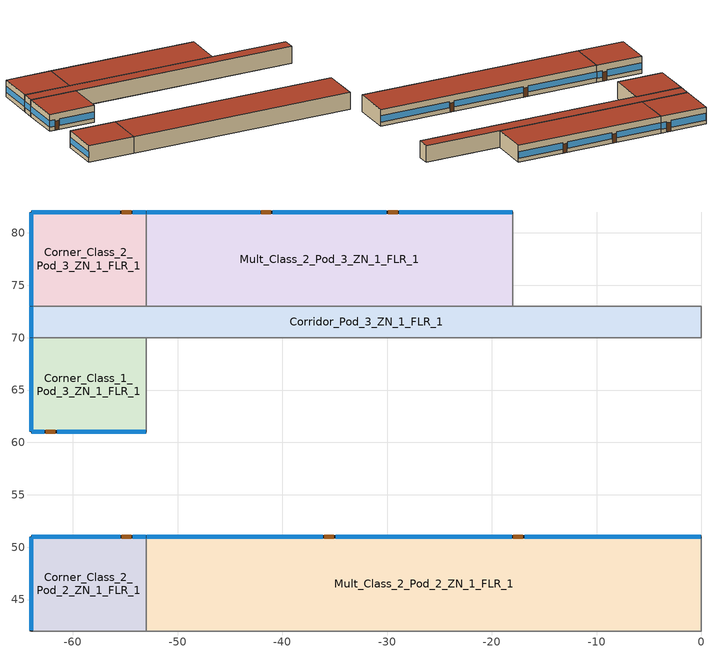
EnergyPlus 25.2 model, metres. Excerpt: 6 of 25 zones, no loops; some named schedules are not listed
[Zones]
Corner_Class_2_Pod_2_ZN_1_FLR_1
 floor ground (Corner_Class_2_Pod_2_ZN_1_FLR_1_Floor_Ffactor): -64,51 -53,51 -53,42 -64,42 z0
 wall outside (nonres_ext_wall_grd): -53,51 -64,51 -64,42 z0:4
 wall to Corridor_Pod_2_ZN_1_FLR_1 (int_wall): -64,42 -53,42 z0:4
 wall to Mult_Class_2_Pod_2_ZN_1_FLR_1 (int_wall): -53,42 -53,51 z0:4
 window (NonresWindow_U_0.369_SHGC_0.357): -64,50.95 -64,42.05 z1.1:2.52; -53.05,51 -54.27,51 / -55.49,51 -63.95,51 z0.92:2.51
 door (Swinging Door_con): -54.45,51 -55.36,51 z0:2.13
 roof outside (nonres_roof): -64,42 -53,42 -53,51 -64,51 z4
Mult_Class_2_Pod_2_ZN_1_FLR_1
 floor ground (Mult_Class_2_Pod_2_ZN_1_FLR_1_Floor_Ffactor): -53,51 0,51 0,42 -53,42 z0
 wall outside (nonres_ext_wall_grd): 0,51 -53,51 z0:4
 wall to Corridor_Pod_2_ZN_1_FLR_1 (int_wall): -53,42 0,42 z0:4
 wall to Main_Corridor_ZN_1_FLR_1 (int_wall): 0,42 0,51 z0:4
 window (NonresWindow_U_0.369_SHGC_0.357): -0.05,51 -16.87,51 / -18.09,51 -34.91,51 / -36.13,51 -52.95,51 z1.03:2.5
 door (Swinging Door_con): -17.05,51 -17.96,51 / -35.11,51 -36.02,51 z0:2.13
 roof outside (nonres_roof): -53,42 0,42 0,51 -53,51 z4
Corner_Class_1_Pod_3_ZN_1_FLR_1
 floor ground (Corner_Class_1_Pod_3_ZN_1_FLR_1_Floor_Ffactor): -64,70 -53,70 -53,61 -64,61 z0
 wall outside (nonres_ext_wall_grd): -64,70 -64,61 -53,61 z0:4
 wall to Mult_Class_1_Pod_3_ZN_1_FLR_1 (int_wall): -53,61 -53,70 z0:4
 wall to Corridor_Pod_3_ZN_1_FLR_1 (int_wall): -53,70 -64,70 z0:4
 window (NonresWindow_U_0.369_SHGC_0.357): -64,69.95 -64,61.05 z1.1:2.52; -63.95,61 -62.73,61 / -61.51,61 -53.05,61 z0.92:2.51
 door (Swinging Door_con): -62.62,61 -61.7,61 z0:2.13
 roof outside (nonres_roof): -64,61 -53,61 -53,70 -64,70 z4
Corridor_Pod_3_ZN_1_FLR_1
 floor ground (Corridor_Pod_3_ZN_1_FLR_1_Floor_Ffactor): -64,73 0,73 0,70 -64,70 z0
 wall outside (nonres_ext_wall_grd): -64,73 -64,70 z0:4
 wall to Mult_Class_1_Pod_3_ZN_1_FLR_1 (int_wall): -53,70 0,70 z0:4
 wall to Library_Media_Center_ZN_1_FLR_1 (int_wall): 0,70 0,73 z0:4
 wall to Computer_Class_ZN_1_FLR_1 (int_wall): 0,73 -18,73 z0:4
 wall to Mult_Class_2_Pod_3_ZN_1_FLR_1 (int_wall): -18,73 -53,73 z0:4
 wall to Corner_Class_2_Pod_3_ZN_1_FLR_1 (int_wall): -53,73 -64,73 z0:4
 window (NonresWindow_U_0.369_SHGC_0.357): -64,72.95 -64,70.05 z1.1:2.55
 roof outside (nonres_roof): -64,70 0,70 0,73 -64,73 z4
Corner_Class_2_Pod_3_ZN_1_FLR_1
 floor ground (Corner_Class_2_Pod_3_ZN_1_FLR_1_Floor_Ffactor): -64,82 -53,82 -53,73 -64,73 z0
 wall outside (nonres_ext_wall_grd): -53,82 -64,82 -64,73 z0:4
 wall to Mult_Class_2_Pod_3_ZN_1_FLR_1 (int_wall): -53,73 -53,82 z0:4
 window (NonresWindow_U_0.369_SHGC_0.357): -53.05,82 -54.27,82 / -55.52,82 -63.95,82 z0.92:2.51; -64,81.95 -64,73.05 z1.1:2.52
 door (Swinging Door_con): -54.44,82 -55.36,82 z0:2.13
 roof outside (nonres_roof): -64,73 -53,73 -53,82 -64,82 z4
Mult_Class_2_Pod_3_ZN_1_FLR_1
 floor ground (Mult_Class_2_Pod_3_ZN_1_FLR_1_Floor_Ffactor): -53,82 -18,82 -18,73 -53,73 z0
 wall outside (nonres_ext_wall_grd): -18,82 -53,82 z0:4
 wall to Computer_Class_ZN_1_FLR_1 (int_wall): -18,73 -18,82 z0:4
 window (NonresWindow_U_0.369_SHGC_0.357): -18.05,82 -28.87,82 / -30.09,82 -40.91,82 / -42.13,82 -52.95,82 z0.99:2.5
 door (Swinging Door_con): -29,82 -29.92,82 / -41.09,82 -42.01,82 z0:2.13
 roof outside (nonres_roof): -53,73 -18,73 -18,82 -53,82 z4
[Building]
SchoolPrimary: North Axis=0; Terrain=City; Loads Convergence Tolerance Value=0.04; Temperature Convergence Tolerance Value=0.2; Solar Distribution=FullInteriorAndExterior; Maximum Number of Warmup Days=50; Minimum Number of Warmup Days=6
[Site:Location]
Albuquerque.Intl.Sunport_NM_USA WMO=723650: Latitude=35.04; Longitude=-106.62; Time Zone=-7; Elevation=1620
[SizingPeriod:DesignDay] Day of Month=21; DryBulb Temperature Range Modifier Type=DefaultMultipliers; Humidity Condition Type=Wetbulb; Barometric Pressure=83318; Rain Indicator=No; Snow Indicator=No; Daylight Saving Time Indicator=No
Name | Month | Day Type | Maximum DryBulb Temperature | Daily DryBulb Temperature Range | Wetbulb or DewPoint at Maximum DryBulb | Wind Speed | Wind Direction | Solar Model Indicator | Sky Clearness | ASHRAE Clear Sky Optical Depth for Beam Irradiance taub | ASHRAE Clear Sky Optical Depth for Diffuse Irradiance taud
Albuquerque.Intl.Sunport_NM_USA Ann Htg 99.6% Condns DB | 12 | WinterDesignDay | -7.9 | 0 | -7.9 | 3.2 | 0 | ASHRAEClearSky | 0
Albuquerque.Intl.Sunport_NM_USA Ann Clg .4% Condns DB=>MWB | 7 | SummerDesignDay | 35.1 | 13.5 | 15.7 | 4.4 | 220 | ASHRAETau |  | 0.463 | 1.887
[Site:GroundTemperature:FCfactorMethod]
January Ground Temperature=13.7; February Ground Temperature=7; March Ground Temperature=2.1; April Ground Temperature=2.6; May Ground Temperature=4.3; June Ground Temperature=8.8; July Ground Temperature=13.9; August Ground Temperature=17.8; September Ground Temperature=23.2; October Ground Temperature=25.6; November Ground Temperature=24.1; December Ground Temperature=20.5
[Site:WaterMainsTemperature]
Calculation Method=Correlation; Annual Average Outdoor Air Temperature=13.6333; Maximum Difference In Monthly Average Outdoor Air Temperatures=23.5
[Material]
Name | Roughness | Thickness | Conductivity | Density | Specific Heat | Thermal Absorptance | Solar Absorptance | Visible Absorptance
Std Wood 6inch | MediumSmooth | 0.15 | 0.12 | 540 | 1210 | 0.9 | 0.7 | 0.7
F07 25mm stucco | Smooth | 0.0254 | 0.72 | 1856 | 840 | 0.9 | 0.7 | 0.7
F08 Metal surface | Smooth | 0.0008 | 45.28 | 7824 | 500
F13 Built-up roofing | Rough | 0.0095 | 0.16 | 1120 | 1460 | 0.9 | 0.77
G01 13mm gypsum board | Smooth | 0.0127 | 0.16 | 800 | 1090 | 0.9 | 0.7 | 0.5
G01 16mm gypsum board | MediumSmooth | 0.0159 | 0.16 | 800 | 1090
[Material:NoMass] Thermal Absorptance=0.9; Solar Absorptance=0.7; Visible Absorptance=0.7
Name | Roughness | Thermal Resistance
Opaque Door panel_con | MediumRough | 0.475973
Nonres_Roof_Insulation | MediumSmooth | 5.30668
Nonres_Exterior_Wall_Insulation_grd | MediumSmooth | 1.20316
[WindowMaterial:SimpleGlazingSystem]
Nonres Window Glazing Layer: UFactor=2.09528; Solar Heat Gain Coefficient=0.357; Visible Transmittance=0.3927
[Construction]
Swinging Door_con: Opaque Door panel_con
InteriorFurnishings: Std Wood 6inch
int_wall: G01 13mm gypsum board, G01 13mm gypsum board
nonres_roof: F13 Built-up roofing, Nonres_Roof_Insulation, F08 Metal surface
nonres_ext_wall_grd: F07 25mm stucco, G01 16mm gypsum board, Nonres_Exterior_Wall_Insulation_grd, G01 16mm gypsum board
NonresWindow_U_0.369_SHGC_0.357: Nonres Window Glazing Layer
[Construction:FfactorGroundFloor] FFactor=0.90012
Name | Area | PerimeterExposed
Corner_Class_2_Pod_2_ZN_1_FLR_1_Floor_Ffactor; Corner_Class_1_Pod_3_ZN_1_FLR_1_Floor_Ffactor; Corner_Class_2_Pod_3_ZN_1_FLR_1_Floor_Ffactor | 99 | 20
Mult_Class_2_Pod_2_ZN_1_FLR_1_Floor_Ffactor | 477 | 53
Corridor_Pod_3_ZN_1_FLR_1_Floor_Ffactor | 192 | 3
Mult_Class_2_Pod_3_ZN_1_FLR_1_Floor_Ffactor | 315 | 35
[Zone] Type=1; Multiplier=1; Ceiling Height=4; Floor Area=autocalculate; Part of Total Floor Area=Yes
Name | Volume
Corner_Class_2_Pod_2_ZN_1_FLR_1; Corner_Class_1_Pod_3_ZN_1_FLR_1; Corner_Class_2_Pod_3_ZN_1_FLR_1 | 396
Mult_Class_2_Pod_2_ZN_1_FLR_1 | 1908
Corridor_Pod_3_ZN_1_FLR_1 | 768
Mult_Class_2_Pod_3_ZN_1_FLR_1 | 1260
[InternalMass] Construction=InteriorFurnishings
Name | Zone or ZoneList | Surface Area
Corner_Class_2_Pod_2_ZN_1_FLR_1_InternalMass_1 | Corner_Class_2_Pod_2_ZN_1_FLR_1 | 198
Mult_Class_2_Pod_2_ZN_1_FLR_1_InternalMass_1 | Mult_Class_2_Pod_2_ZN_1_FLR_1 | 954
Corner_Class_1_Pod_3_ZN_1_FLR_1_InternalMass_1 | Corner_Class_1_Pod_3_ZN_1_FLR_1 | 198
Corridor_Pod_3_ZN_1_FLR_1_InternalMass_1 | Corridor_Pod_3_ZN_1_FLR_1 | 384
Corner_Class_2_Pod_3_ZN_1_FLR_1_InternalMass_1 | Corner_Class_2_Pod_3_ZN_1_FLR_1 | 198
Mult_Class_2_Pod_3_ZN_1_FLR_1_InternalMass_1 | Mult_Class_2_Pod_3_ZN_1_FLR_1 | 630
[People] Number of People Schedule=BLDG_OCC_SCH; Fraction Radiant=0.3; Sensible Heat Fraction=AUTOCALCULATE; Activity Level Schedule=ACTIVITY_SCH; Enable ASHRAE 55 Comfort Warnings=No; Mean Radiant Temperature Calculation Type=EnclosureAveraged; Work Efficiency Schedule=WORK_EFF_SCH; Clothing Insulation Calculation Method=ClothingInsulationSchedule; Clothing Insulation Schedule=CLOTHING_SCH; Air Velocity Schedule=AIR_VELO_SCH; Thermal Comfort Model 1 Type=FANGER
Name | Zone or ZoneList or Space or SpaceList | Number of People Calculation Method | Floor Area per Person | Number of People
Corner_Class_2_Pod_2_ZN_1_FLR_1 | Corner_Class_2_Pod_2_ZN_1_FLR_1 | Area/Person | 3.716
Mult_Class_2_Pod_2_ZN_1_FLR_1 | Mult_Class_2_Pod_2_ZN_1_FLR_1 | Area/Person | 3.716
Corner_Class_1_Pod_3_ZN_1_FLR_1 | Corner_Class_1_Pod_3_ZN_1_FLR_1 | Area/Person | 3.716
Corridor_Pod_3_ZN_1_FLR_1 | Corridor_Pod_3_ZN_1_FLR_1 | People |  | 10.334
Corner_Class_2_Pod_3_ZN_1_FLR_1 | Corner_Class_2_Pod_3_ZN_1_FLR_1 | Area/Person | 3.716
Mult_Class_2_Pod_3_ZN_1_FLR_1 | Mult_Class_2_Pod_3_ZN_1_FLR_1 | Area/Person | 3.716
[Lights] Design Level Calculation Method=Watts/Area; Return Air Fraction=0; Fraction Radiant=0.37; Fraction Visible=0.2; Fraction Replaceable=1; EndUse Subcategory=LightsWired; Return Air Fraction Calculated from Plenum Temperature=No
Name | Zone or ZoneList or Space or SpaceList | Schedule | Watts per Floor Area
Corner_Class_2_Pod_2_ZN_1_FLR_1_Lights | Corner_Class_2_Pod_2_ZN_1_FLR_1 | ltg_sch_classroom | 7.42257
Mult_Class_2_Pod_2_ZN_1_FLR_1_Lights | Mult_Class_2_Pod_2_ZN_1_FLR_1 | ltg_sch_classroom | 7.42257
Corner_Class_1_Pod_3_ZN_1_FLR_1_Lights | Corner_Class_1_Pod_3_ZN_1_FLR_1 | ltg_sch_classroom | 7.42257
Corridor_Pod_3_ZN_1_FLR_1_Lights | Corridor_Pod_3_ZN_1_FLR_1 | ltg_sch_corridor | 4.289247
Corner_Class_2_Pod_3_ZN_1_FLR_1_Lights | Corner_Class_2_Pod_3_ZN_1_FLR_1 | ltg_sch_classroom | 7.42257
Mult_Class_2_Pod_3_ZN_1_FLR_1_Lights | Mult_Class_2_Pod_3_ZN_1_FLR_1 | ltg_sch_classroom | 7.42257
[ElectricEquipment] Schedule=BLDG_EQUIP_SCH; Design Level Calculation Method=EquipmentLevel; Fraction Latent=0; Fraction Radiant=0.5; Fraction Lost=0; EndUse Subcategory=MiscPlug
Name | Zone or ZoneList or Space or SpaceList | Design Level
Corner_Class_2_Pod_2_ZN_1_FLR_1_PlugMisc_Equip | Corner_Class_2_Pod_2_ZN_1_FLR_1 | 1485
Mult_Class_2_Pod_2_ZN_1_FLR_1_PlugMisc_Equip | Mult_Class_2_Pod_2_ZN_1_FLR_1 | 7155
Corner_Class_1_Pod_3_ZN_1_FLR_1_PlugMisc_Equip | Corner_Class_1_Pod_3_ZN_1_FLR_1 | 1485
Corridor_Pod_3_ZN_1_FLR_1_PlugMisc_Equip | Corridor_Pod_3_ZN_1_FLR_1 | 768
Corner_Class_2_Pod_3_ZN_1_FLR_1_PlugMisc_Equip | Corner_Class_2_Pod_3_ZN_1_FLR_1 | 1485
Mult_Class_2_Pod_3_ZN_1_FLR_1_PlugMisc_Equip | Mult_Class_2_Pod_3_ZN_1_FLR_1 | 4725
[ZoneInfiltration:DesignFlowRate] Schedule=INFIL_SCH_PNNL; Design Flow Rate Calculation Method=Flow/ExteriorWallArea; Flow Rate per Exterior Surface Area=0.000569572; Constant Term Coefficient=0; Temperature Term Coefficient=0; Velocity Term Coefficient=0.224; Velocity Squared Term Coefficient=0
Name | Zone or ZoneList or Space or SpaceList
Corner_Class_2_Pod_2_ZN_1_FLR_1_Infiltration | Corner_Class_2_Pod_2_ZN_1_FLR_1
Mult_Class_2_Pod_2_ZN_1_FLR_1_Infiltration | Mult_Class_2_Pod_2_ZN_1_FLR_1
Corner_Class_1_Pod_3_ZN_1_FLR_1_Infiltration | Corner_Class_1_Pod_3_ZN_1_FLR_1
Corridor_Pod_3_ZN_1_FLR_1_Infiltration | Corridor_Pod_3_ZN_1_FLR_1
Corner_Class_2_Pod_3_ZN_1_FLR_1_Infiltration | Corner_Class_2_Pod_3_ZN_1_FLR_1
Mult_Class_2_Pod_3_ZN_1_FLR_1_Infiltration | Mult_Class_2_Pod_3_ZN_1_FLR_1
[Exterior:Lights] Control Option=AstronomicalClock; EndUse Subcategory=General
Name | Schedule | Design Level
Exterior_Lights_a | Exterior_lighting_schedule_a | 172.03
Exterior_Lights_b | Exterior_lighting_schedule_b_2016 | 1343.6
Exterior_Lights_c | Exterior_lighting_schedule_c_2016 | 445.39
[HVACTemplate:Zone:VRF] Template VRF System=VRF_System_1; Supply Fan Operating Mode Schedule=Autosize; Supply Air Fan placement=Autosize; Supply Fan Motor Efficiency=Autosize; Cooling Coil Gross Rated Total Capacity=Autosize; Cooling Coil Gross Rated Sensible Heat Ratio=-5
Name | Template Thermostat
Corner_Class_2_Pod_2_ZN_1_FLR_1; Mult_Class_2_Pod_2_ZN_1_FLR_1
Corner_Class_1_Pod_3_ZN_1_FLR_1 | Thermostat_Corner_Class_1_Pod_3_ZN_1_FLR_1
Corridor_Pod_3_ZN_1_FLR_1 | Thermostat_Corridor_Pod_3_ZN_1_FLR_1
Corner_Class_2_Pod_3_ZN_1_FLR_1 | Thermostat_Corner_Class_2_Pod_3_ZN_1_FLR_1
Mult_Class_2_Pod_3_ZN_1_FLR_1 | Thermostat_Mult_Class_2_Pod_3_ZN_1_FLR_1
[ZoneControl:Thermostat] Control Type Schedule=ThermostatSetpoint:DualSetpoint; Control 1=Htg-SetP-Sch
Name | Zone or ZoneList
Thermostat_Corner_Class_2_Pod_2_ZN_1_FLR_1 | Corner_Class_2_Pod_2_ZN_1_FLR_1
Thermostat_Mult_Class_2_Pod_2_ZN_1_FLR_1 | Mult_Class_2_Pod_2_ZN_1_FLR_1
Thermostat_Corner_Class_1_Pod_3_ZN_1_FLR_1 | Corner_Class_1_Pod_3_ZN_1_FLR_1
Thermostat_Corridor_Pod_3_ZN_1_FLR_1 | Corridor_Pod_3_ZN_1_FLR_1
Thermostat_Corner_Class_2_Pod_3_ZN_1_FLR_1 | Corner_Class_2_Pod_3_ZN_1_FLR_1
Thermostat_Mult_Class_2_Pod_3_ZN_1_FLR_1 | Mult_Class_2_Pod_3_ZN_1_FLR_1
[SCHEDULE:COMPACT]
ltg_sch_classroom: Through: 6/30, For: SummerDesignDay, Until: 24:00, 1, For: WinterDesignDay, Until: 24:00, 0, For: Weekdays, Until: 7:00, 0.12012, Until: 21:00, 0.60975, Until: 24:00, 0.12012, For: Saturday, Until: 24:00, 0.12012, For: AllOtherDays, Until: 24:00, 0.12012, Through: 9/1, For: SummerDesignDay, Until: 24:00, 1, For: WinterDesignDay, Until: 24:00, 0, For: Weekdays, Until: 8:00, 0.12012, Until: 20:00, 0.33875, Until: 24:00, 0.12012, For: Saturday, Until: 24:00, 0.12012, For: AllOtherDays, Until: 24:00, 0.12012, Through: 12/31, For: SummerDesignDay, Until: 24:00, 1, For: WinterDesignDay, Until: 24:00, 0, For: Weekdays, Until: 7:00, 0.12012, Until: 21:00, 0.60975, Until: 24:00, 0.12012, For: Saturday, Until: 24:00, 0.12012, For: AllOtherDays, Until: 24:00, 0.12012
ltg_sch_corridor: Through: 6/30, For: SummerDesignDay, Until: 24:00, 1, For: WinterDesignDay, Until: 24:00, 0, For: Weekdays, Until: 7:00, 0.12482, Until: 21:00, 0.63359, Until: 24:00, 0.12482, For: Saturday, Until: 24:00, 0.12482, For: AllOtherDays, Until: 24:00, 0.12482, Through: 9/1, For: SummerDesignDay, Until: 24:00, 1, For: WinterDesignDay, Until: 24:00, 0, For: Weekdays, Until: 8:00, 0.12482, Until: 20:00, 0.35199, Until: 24:00, 0.12482, For: Saturday, Until: 24:00, 0.12482, For: AllOtherDays, Until: 24:00, 0.12482, Through: 12/31, For: SummerDesignDay, Until: 24:00, 1, For: WinterDesignDay, Until: 24:00, 0, For: Weekdays, Until: 7:00, 0.12482, Until: 21:00, 0.63359, Until: 24:00, 0.12482, For: Saturday, Until: 24:00, 0.12482, For: AllOtherDays, Until: 24:00, 0.12482
[Schedule:Compact]
BLDG_EQUIP_SCH: Through: 6/30, For: SummerDesignDay, Until: 08:00, 0.35, Until: 17:00, 0.95, Until: 24:00, 0.35, For: WinterDesignDay, Until: 24:00, 0.35, For: Weekdays, Until: 08:00, 0.27289, Until: 17:00, 0.884088, Until: 21:00, 0.325717, Until: 24:00, 0.27289, For: WeekEnds Holidays AllOtherDays, Until: 24:00, 0.27289, Through: 9/1, For: SummerDesignDay, Until: 24:00, 0.884088, For: WinterDesignDay, Until: 24:00, 0.25, For: Weekdays, Until: 08:00, 0.194921, Until: 17:00, 0.465309, Until: 21:00, 0.232655, Until: 24:00, 0.194921, For: WeekEnds Holidays AllOtherDays, Until: 24:00, 0.194921, Through: 12/31, For: SummerDesignDay, Until: 08:00, 0.35, Until: 17:00, 0.95, Until: 24:00, 0.35, For: WinterDesignDay, Until: 24:00, 0.35, For: Weekdays, Until: 08:00, 0.27289, Until: 17:00, 0.884088, Until: 21:00, 0.325717, Until: 24:00, 0.27289, For: WeekEnds Holidays AllOtherDays, Until: 24:00, 0.27289
BLDG_OCC_SCH: Through: 6/15, For: Weekdays, Until: 08:00, 0, Until: 16:00, 0.95, Until: 21:00, 0.15, Until: 24:00, 0, For: SummerDesignDay, Until: 08:00, 1e-09, Until: 16:00, 0.95, Until: 21:00, 0.15, Until: 24:00, 1e-09, For: WeekEnds WinterDesignDay Holidays AllOtherDays, Until: 24:00, 0, Through: 9/15, For: Weekdays, Until: 08:00, 0, Until: 16:00, 0.15, Until: 21:00, 0.15, Until: 24:00, 0, For: SummerDesignDay, Until: 24:00, 0.95, For: WeekEnds WinterDesignDay Holidays AllOtherDays, Until: 24:00, 0, Through: 12/31, For: Weekdays, Until: 08:00, 0, Until: 16:00, 0.95, Until: 21:00, 0.15, Until: 24:00, 0, For: SummerDesignDay, Until: 08:00, 1e-09, Until: 16:00, 0.95, Until: 21:00, 0.15, Until: 24:00, 1e-09, For: WeekEnds WinterDesignDay Holidays AllOtherDays, Until: 24:00, 0
INFIL_SCH_PNNL: Through: 12/31, For: Weekdays, Until: 07:00, 1, Until: 21:00, 0.25, Until: 24:00, 1, For: WeekEnds Holidays SummerDesignDay WinterDesignDay AllOtherDays, Until: 24:00, 1
WORK_EFF_SCH: Through: 12/31, For: AllDays, Until: 24:00, 0
AIR_VELO_SCH: Through: 12/31, For: AllDays, Until: 24:00, 0.2
CLOTHING_SCH: Through: 04/30, For: AllDays, Until: 24:00, 1.1, Through: 09/30, For: AllDays, Until: 24:00, 0.6, Through: 12/31, For: AllDays, Until: 24:00, 1.1
ACTIVITY_SCH: Through: 12/31, For: AllDays, Until: 24:00, 120
Exterior_lighting_schedule_a: Through:12/31, For:AllDays, Until: 06:00, 0, Until: 24:00, 1
Exterior_lighting_schedule_b_2016: Through:12/31, For:AllDays, Until: 06:00, 0.5, Until: 24:00, 1
Exterior_lighting_schedule_c_2016: Through:12/31, For:AllDays, Until: 06:00, 0.5, Until: 18:00, 1, Until: 24:00, 0.5
